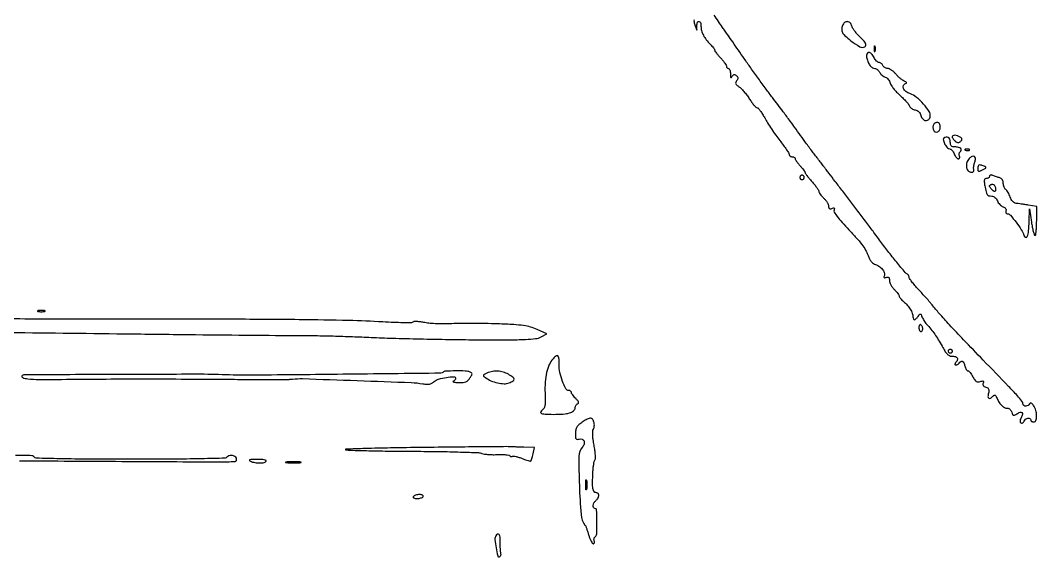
# Model space of a CAD drawing. Extents: x 0 to 2558, y 0 to 3412.
# Drawn here: x 2040 to 2558, y 2418 to 2692 of the extents above; entities that cross this region are included whole.
import ezdxf

# ---------------------------------------------------------------- set-up
doc = ezdxf.new("R2010")
doc.units = 0

msp = doc.modelspace()

# ---------------------------------------------------------------- linework, layer by layer
for points in [[(1286.775, 2242.902503, 0.000001), (1177.44536, 2242.627485, 0.134519)], [(1176.555032, 2242.380365, -0.000002), (1098.265318, 2241.934774, -0.000173)], [(1923.086218, 2244.376059, -0.000011), (1814.032813, 2244.041497, -0.000207)], [(2383.452666, 2692.693577, 0.034656), (2383.484797, 2691.745894, 0.033084), (2383.661165, 2690.714238, 0.036694), (2383.968426, 2689.751114), (2384.873227, 2687.5), (2384.936614, 2689.75, -0.072043), (2385.234829, 2691.466655, -0.359938), (2386.001111, 2691.951306, -0.303476), (2386.759292, 2691.291232, -0.066391), (2387, 2689.486431, 0.067297), (2387.304651, 2687.233204, 0.052168), (2388.207778, 2684.925469, 0.046278), (2389.696467, 2682.601666, 0.033277), (2391.75, 2680.301349, -0.016605), (2392.611908, 2679.398312, -0.021248), (2393.340422, 2678.509128, -0.019727), (2393.877224, 2677.731953, -0.140722), (2394.004627, 2677.297749, 0.148238), (2394.148699, 2676.832225, 0.012454), (2394.887786, 2675.795582, 0.015707), (2395.856967, 2674.586466, 0.011485), (2397.004627, 2673.304234, -0.015205), (2398.151658, 2672.003363, -0.019575), (2399.120109, 2670.737543, -0.017712), (2399.836944, 2669.639871, -0.136615), (2400, 2669.054234, 0.093772), (2400.076141, 2668.651812, 0.096551), (2400.29375, 2668.309681, 0.099082), (2400.618437, 2668.08068, 0.104567), (2401, 2668, -0.240619), (2401.384706, 2667.803487, -0.068254), (2401.710748, 2667.192187, -0.052525), (2401.936515, 2666.303296, -0.034565), (2402.015313, 2665.25, 0.011371), (2402.054379, 2663.870359, 0.151092), (2402.227142, 2663.398484, 0.465437), (2402.506621, 2663.384868, 0.04615), (2402.973672, 2663.991641, -0.045488), (2403.50004, 2664.677347, -0.174117), (2403.970129, 2664.922331, -0.18188), (2404.475258, 2664.807153, -0.050389), (2405.115978, 2664.284022, -0.056563), (2405.639183, 2663.626859, -0.138412), (2405.811043, 2663.038757, -0.129515), (2405.654622, 2662.421942, -0.046726), (2405.140132, 2661.668849, 0.079591), (2404.676592, 2660.884697, 0.192574), (2404.680203, 2660.223376, 0.125247), (2405.173688, 2659.553816, 0.02661), (2406.350587, 2658.689856, -0.052368), (2407.463297, 2657.781404, -0.017797), (2408.881954, 2656.245962, -0.017474), (2410.339594, 2654.426191, -0.019239), (2411.618073, 2652.565177, 0.015907), (2412.80148, 2650.81772, 0.02232), (2413.973936, 2649.343021, 0.019605), (2415.015115, 2648.237757, 0.196056), (2415.591071, 2648.001788, -0.217297), (2416.158383, 2647.741895, -0.018419), (2417.188812, 2646.458338, -0.021778), (2418.339924, 2644.761445, -0.01505), (2419.498048, 2642.75, 0.016362), (2420.919179, 2640.296674, 0.007661), (2422.90942, 2637.212556, 0.007581), (2425.096762, 2634.039629, 0.010546), (2427.156977, 2631.271467, -0.007393), (2429.012445, 2628.810947, -0.010601), (2430.577362, 2626.572509, -0.006738), (2431.813881, 2624.666317, -0.141425), (2432, 2624.021467, 0.145253), (2432.1156, 2623.631935, 0.099318), (2432.440625, 2623.300056, 0.083439), (2432.926594, 2623.076384, 0.066312), (2433.5, 2623, -0.061357), (2434.07358, 2622.929347, -0.07985), (2434.559375, 2622.721385, -0.097607), (2434.884572, 2622.413264, -0.155679), (2435, 2622.051522, 0.132072), (2435.140024, 2621.530662, 0.018953), (2435.734375, 2620.589256, 0.020427), (2436.542731, 2619.50784, 0.016167), (2437.5, 2618.405499, -0.011529), (2438.457577, 2617.323246, -0.015756), (2439.265625, 2616.302863, -0.012518), (2439.881037, 2615.428394, -0.148121), (2440, 2615.03563, 0.156477), (2440.133899, 2614.618251, 0.007257), (2441.027895, 2613.405878, 0.011437), (2442.158542, 2611.986847, 0.007907), (2443.499218, 2610.431653, -0.012571), (2444.839437, 2608.847347, -0.01674), (2445.97077, 2607.33894, -0.014035), (2446.822825, 2606.043999, -0.139182), (2446.999218, 2605.424314, 0.132909), (2447.151129, 2604.864536, 0.025383), (2447.734145, 2603.974701, 0.025455), (2448.542844, 2602.978072, 0.021012), (2449.5, 2602, -0.034339), (2450.456683, 2600.968856, -0.034104), (2451.265625, 2599.814205, -0.036149), (2451.828035, 2598.708879, -0.099933), (2452, 2597.857071, 0.059833), (2452.094524, 2597.070002, 0.18426), (2452.393703, 2596.635942, 0.184464), (2452.905699, 2596.511702, 0.059981), (2453.673609, 2596.704994, -0.034336), (2454.448244, 2596.942719, -0.226564), (2454.833361, 2596.858018, -0.27798), (2454.960587, 2596.526498, -0.047679), (2454.772181, 2595.848696, 0.237553), (2454.877269, 2594.80187, 0.020769), (2456.448818, 2592.543939, 0.020407), (2458.88197, 2589.598176, 0.00849), (2462.391711, 2585.816899, -0.010497), (2466.070026, 2581.821968, -0.019125), (2468.875099, 2578.387888, -0.023234), (2470.865977, 2575.479183, -0.058813), (2471.947084, 2573.160338, 0.031409), (2472.64071, 2571.431613, 0.043197), (2473.487733, 2569.988321, 0.050527), (2474.409254, 2568.933427, 0.111579), (2475.32707, 2568.396192, -0.064469), (2477.546187, 2567.362051, -0.070644), (2479.352551, 2565.822245, -0.084924), (2480.401392, 2564.128301, -0.190082), (2480.415198, 2562.639606, 0.034826), (2480.174475, 2561.852457, 0.249393), (2480.273974, 2561.480906, 0.264413), (2480.630404, 2561.369346, 0.038205), (2481.388659, 2561.595648, -0.073915), (2482.141139, 2561.763006, -0.211088), (2482.634665, 2561.585767, -0.16254), (2482.91791, 2561.051761, -0.041379), (2483, 2560.061534, 0.086853), (2483.175419, 2559.059288, 0.036651), (2483.734375, 2557.806996, 0.03485), (2484.543313, 2556.524581, 0.038262), (2485.5, 2555.409091, -0.016297), (2486.457313, 2554.387255, -0.020917), (2487.265625, 2553.384389, -0.019297), (2487.861366, 2552.509799, -0.140765), (2488, 2552.027126, 0.146107), (2488.135697, 2551.572661, 0.026732), (2488.660937, 2550.857958, 0.02673), (2489.388564, 2550.062146, 0.021497), (2490.25, 2549.285486, -0.042499), (2492.080404, 2547.490417, -0.040422), (2493.61512, 2545.382843, -0.043156), (2494.664344, 2543.277504, -0.094298), (2495, 2541.513569, 0.079458), (2495.176429, 2540.410376, 0.349643), (2495.690093, 2540.073166, 0.181306), (2496.483027, 2540.456698, 0.031707), (2497.568337, 2541.75, -0.014773), (2498.386057, 2542.794255, -0.255352), (2498.775166, 2542.948275, -0.264497), (2499.105795, 2542.70197, -0.015684), (2499.588685, 2541.5, 0.033365), (2499.98315, 2540.610364, 0.018744), (2500.572356, 2539.58496, 0.018639), (2501.247839, 2538.589717, 0.028814), (2501.910105, 2537.789224, -0.015553), (2504.142865, 2535.231609, -0.018901), (2506.064858, 2532.696967, -0.017712), (2507.885595, 2529.890866, -0.011199), (2509.816953, 2526.5, 0.018473), (2511.203225, 2524.146406, 0.050528), (2512.400987, 2522.635198, 0.075795), (2513.535935, 2521.775409, 0.121414), (2514.705887, 2521.469964, -0.04664), (2516.570025, 2521.269846, -0.178035), (2517.548975, 2520.666233, -0.255204), (2517.704503, 2519.738772, -0.090024), (2517.020056, 2518.524166, 0.030483), (2516.548584, 2517.879936, 0.110288), (2516.374856, 2517.405689, 0.256649), (2516.485592, 2517.121034, 0.176123), (2516.818538, 2517, 0.080924), (2517.271073, 2517.073724, 0.053435), (2517.751132, 2517.29375, 0.052403), (2518.184778, 2517.617454, 0.067923), (2518.5, 2518, -0.108626), (2519.300575, 2518.825653, -0.271454), (2520.108589, 2518.869556, -0.167186), (2520.846776, 2518.09852, -0.04664), (2521.410644, 2516.5, 0.033805), (2521.720926, 2515.542867, 0.045863), (2522.134398, 2514.734375, 0.054082), (2522.582796, 2514.171242, 0.200182), (2522.993372, 2514, -0.18999), (2523.459125, 2513.816396, -0.031731), (2524.131472, 2513.103802, -0.030916), (2524.852309, 2512.117423, -0.023012), (2525.526314, 2510.949115, 0.027828), (2526.420722, 2509.432674, 0.102084), (2527.210003, 2508.653739, 0.143904), (2528.084366, 2508.3933, 0.077902), (2529.203266, 2508.564514, -0.023556), (2530.245722, 2508.842084, -0.183025), (2530.73497, 2508.768682, -0.308584), (2530.904261, 2508.428024, -0.05731), (2530.720468, 2507.713935, 0.102169), (2530.60952, 2507.03837, 0.140562), (2530.802123, 2506.457463, 0.118558), (2531.308861, 2505.999079, 0.060962), (2532.109125, 2505.681714, -0.065751), (2533.055336, 2505.295983, -0.163692), (2533.546263, 2504.745071, -0.128711), (2533.669773, 2503.91302, -0.034327), (2533.43152, 2502.583178, 0.051271), (2533.18897, 2500.903993, 0.273212), (2533.609639, 2500.119866, 0.285901), (2534.477389, 2500.130245, 0.054176), (2535.767217, 2501.167217, -0.061378), (2536.370209, 2501.63791, -0.235456), (2536.831105, 2501.673796, -0.177965), (2537.226666, 2501.314767, -0.034634), (2537.619217, 2500.417217, 0.05349), (2538.616672, 2498.351967, 0.057254), (2540.010755, 2496.59663, 0.064415), (2541.566394, 2495.39782, 0.132751), (2543.038356, 2495, -0.109037), (2543.739236, 2494.845318, -0.075818), (2544.41708, 2494.395597, -0.07099), (2544.969558, 2493.728825, -0.073735), (2545.304797, 2492.942457, 0.035044), (2545.67593, 2491.844043, 0.22298), (2546.100844, 2491.459072, 0.190937), (2546.71442, 2491.50826, 0.025235), (2547.87595, 2492.154602, -0.055687), (2549.509294, 2492.937538, -0.275429), (2550.467827, 2492.741434, -0.280827), (2550.738939, 2491.812311, -0.057001), (2550.078316, 2490.146335, 0.03485), (2549.661819, 2489.217986, 0.081213), (2549.518335, 2488.471847, 0.11949), (2549.639572, 2487.902875, 0.143327), (2550.004358, 2487.497306, 0.14852), (2550.436009, 2487.383083, 0.123632), (2550.893735, 2487.5158, 0.099897), (2551.309212, 2487.885646, 0.069586), (2551.614052, 2488.436618, -0.137363), (2552.36226, 2489.442748, -0.123999), (2553.553692, 2489.962872, -0.17872), (2554.565371, 2489.769535, -0.262882), (2555, 2489, 0.148195), (2555.115568, 2488.618646, 0.098894), (2555.440625, 2488.29375, 0.082425), (2555.926543, 2488.074694, 0.064853), (2556.5, 2488, 0.15732), (2557.160597, 2488.213124, 0.131328), (2557.629367, 2488.786366, 0.080073), (2557.898357, 2489.779491, 0.02863), (2557.968197, 2491.25, 0.072093), (2557.563356, 2493.862822, 0.062794), (2556.425828, 2496.389134, 0.127974), (2555.196302, 2497.57596, 0.460228), (2554.301915, 2497.25, -0.164516), (2553.585978, 2496.373241, -0.136978), (2552.426439, 2496.030174, -0.167716), (2551.415711, 2496.361693, -0.234543), (2551, 2497.199158, 0.169057), (2550.517969, 2498.584056, 0.016923), (2548.216521, 2501.295795, 0.007697), (2543.683717, 2506.13249, 0.000538), (2530.736043, 2519.5, -0.001717), (2520.756374, 2529.852024, -0.004362), (2513.602093, 2537.456155, -0.005853), (2508.373953, 2543.245593, -0.014673), (2504.736591, 2547.621894, 0.011401), (2503.559858, 2549.056674, 0.003761), (2501.767429, 2551.11179, 0.003744), (2499.744646, 2553.361928, 0.004237), (2497.76955, 2555.489706, -0.010602), (2495.956106, 2557.4939, -0.014683), (2494.422927, 2559.370934, -0.011166), (2493.242877, 2560.978536, -0.149633), (2493.01955, 2561.666667, 0.058462), (2492.956278, 2562.137628, 0.055979), (2492.78543, 2562.588542, 0.060535), (2492.53854, 2562.953367, 0.109613), (2492.25, 2563.166667, -0.114054), (2491.055409, 2564.066068, -0.0029), (2486.713858, 2569.299502, -0.006726), (2482.166791, 2575.000538, -0.007808), (2478, 2580.548193, 0.003236), (2475.602041, 2583.802382, 0.00091), (2471.817054, 2588.85068, 0.000917), (2467.517142, 2594.54233, 0.000966), (2463.270823, 2600.119239, -0.000202), (2459.189481, 2605.462511, -0.000249), (2455.386526, 2610.450651, -0.000205), (2452.194355, 2614.645561, -0.001823), (2450.79504, 2616.5, 0.002524), (2449.687474, 2617.963531, 0.001033), (2448.169017, 2619.940625, 0.001022), (2446.52936, 2622.057468, 0.001307), (2445.010193, 2624, -0.003886), (2443.438414, 2626.031313, -0.002453), (2441.63418, 2628.425143, -0.002463), (2439.883704, 2630.795782, -0.004529), (2438.485976, 2632.745168, 0.002747), (2435.451668, 2637.009078, 0.003135), (2432.500361, 2641.05476, 0.002322), (2428.85321, 2645.941396, 0.00075), (2423.406722, 2653.146098, -0.003595), (2420.166389, 2657.483546, -0.001975), (2416.259448, 2662.836666, -0.001969), (2412.337491, 2668.300353, -0.00315), (2409.036351, 2673, 0.000225), (2406.069589, 2677.276589, 0.000242), (2403.172973, 2681.44375, 0.000228), (2400.684164, 2685.017046, 0.001165), (2399.29481, 2687, -0.00252), (2397.995282, 2688.86549, -0.000689), (2395.963876, 2691.821875, -0.000696), (2393.669773, 2695.180471, -0.000726)], [(1964.494543, 2534.398138, -0.000107), (2089.5, 2532.930932, 0.000241), (2122.167076, 2532.556296, 0.000328), (2151.64375, 2532.251771, 0.000216), (2176.401825, 2532.022898, 0.003717), (2184.5, 2532.011737, -0.006305), (2190.624371, 2531.971599, -0.002104), (2199.584375, 2531.762153, -0.002093), (2209.505769, 2531.44689, -0.002386), (2219, 2531.060028, 0.003947), (2229.776978, 2530.654601, 0.001803), (2243.856763, 2530.287004, 0.001785), (2258.692406, 2530.006166, 0.002458), (2272.023025, 2529.866958, 0.001596), (2289.026409, 2529.827274, 0.010302), (2297.608512, 2530.011495, 0.01849), (2302.771639, 2530.420448, 0.093165), (2305.523025, 2531.277013), (2308.5, 2532.855749), (2303.5, 2535.105862, 0.037459), (2300.206203, 2536.30069, 0.033389), (2296.642019, 2537.046791, 0.020612), (2291.713109, 2537.533282, 0.004816), (2283.415779, 2537.927987, 0.004676), (2277.030928, 2538.110336, 0.004031), (2270.31971, 2538.185096, 0.00406), (2264.231129, 2538.154393, 0.011723), (2260.015514, 2538, -0.014158), (2256.440888, 2537.886513, -0.011215), (2252.575503, 2537.959992, -0.011376), (2248.990573, 2538.190419, -0.027584), (2246.365666, 2538.565931, 0.016177), (2244.264074, 2538.915648, 0.022456), (2242.362638, 2539.082716, 0.019948), (2240.821673, 2539.087096, 0.189301), (2240.22836, 2538.82836, -0.19622), (2239.516419, 2538.529133, -0.003716), (2235.412549, 2538.517104, -0.00845), (2230.563476, 2538.620899, -0.005484), (2224.96243, 2538.897084, 0.009222), (2207.517471, 2539.626603, 0.003216), (2182.385803, 2540.051837, 0.002115), (2145.87626, 2540.280234, 0.000579), (2088.297644, 2540.330209, -0.000653), (2050.138618, 2540.369033, -0.003848), (2030.126312, 2540.569565, -0.001649)], [(2039.800047, 2468.255053, 0.00006), (2092.051201, 2467.940914, 0.000238), (2141.691579, 2467.672061, 0.017844), (2149.718615, 2467.918929, 0.140122), (2150.136382, 2468.068997, 0.141238), (2150.410179, 2468.41681, 0.114752), (2150.490323, 2468.920609, 0.074051), (2150.361626, 2469.5, 0.173112), (2149.518612, 2470.48231, 0.10444), (2148.041393, 2470.9565, 0.105079), (2146.506029, 2470.791735, 0.177048), (2145.5, 2470, -0.253601), (2144.673649, 2469.526323, -0.000839), (2132.541642, 2469.258361, -0.003662), (2117.387085, 2469.060116, -0.001439), (2096.5, 2469, -0.001439), (2075.612915, 2469.060116, -0.003662), (2060.458358, 2469.258361, -0.000839), (2048.326351, 2469.526323, -0.253601), (2047.5, 2470, 0.238419), (2046.202187, 2470.794131, 0.018615), (2042.019885, 2470.977425, 0.018529), (2037.835131, 2470.849822, 0.241985)]]:
    msp.add_lwpolyline(points, format="xyb")
for points in [[(2459.109699, 2689.824241, 0.073408), (2458.677765, 2687.852729, 0.144501), (2459.021563, 2686.299921, 0.084419), (2460.332214, 2684.656911, 0.014582), (2463.387505, 2682.084255, 0.037566), (2467.858455, 2679.054354, 0.264529), (2470.388955, 2679.046043, 0.447052), (2470.782806, 2680.84038, 0.047519), (2467.6054, 2684.465366, -0.021928), (2466.279097, 2685.830933, -0.023029), (2465.100192, 2687.286054, -0.023456), (2464.204918, 2688.629085, -0.087927), (2463.843917, 2689.571959, 0.138292), (2463.056643, 2691.140827, 0.196892), (2461.663586, 2691.800143, 0.189056), (2460.163633, 2691.302303, 0.129313)], [(2475.157895, 2678, 0.017491), (2475.189089, 2677.10856, 0.078554), (2475.306058, 2676.601562, 0.447206), (2475.474999, 2676.540618, 0.174857), (2475.662281, 2676.75, 0.057986), (2475.818615, 2677.320008, 0.037979), (2475.87034, 2678, 0.037979), (2475.818615, 2678.679992, 0.057986), (2475.662281, 2679.25, 0.174857), (2475.474999, 2679.459382, 0.447206), (2475.306058, 2679.398438, 0.078554), (2475.189089, 2678.89144, 0.017491)], [(2471.471986, 2673.255594, 0.036853), (2472.211567, 2671.020678, 0.067868), (2473.17608, 2669.3699, 0.090303), (2474.317761, 2668.355623, 0.137419), (2475.587261, 2668, -0.116704), (2476.17645, 2667.860579, -0.054542), (2476.839084, 2667.432394, -0.049812), (2477.468628, 2666.806856, -0.049453), (2477.963755, 2666.067725, 0.053892), (2478.499087, 2665.283678, 0.03792), (2479.252713, 2664.525759, 0.038365), (2480.095802, 2663.903603, 0.063013), (2480.899525, 2663.53189, -0.088417), (2481.671315, 2663.126445, -0.053321), (2482.417782, 2662.407498, -0.051274), (2483.028451, 2661.505582, -0.061782), (2483.397662, 2660.551726, 0.083373), (2483.907875, 2659.385061, 0.02268), (2485.08791, 2657.745966, 0.022286), (2486.616702, 2655.981269, 0.021504), (2488.314075, 2654.337561, -0.013196), (2490.013527, 2652.745682, -0.01515), (2491.547689, 2651.136005, -0.014347), (2492.760621, 2649.702938, -0.079597), (2493.25585, 2648.827564, 0.096), (2493.660738, 2648.1633, 0.056797), (2494.361891, 2647.550184, 0.053925), (2495.233405, 2647.077131, 0.06164), (2496.147857, 2646.827564, -0.076156), (2497.150874, 2646.522428, -0.083446), (2497.981606, 2645.937043, -0.079361), (2498.605698, 2645.084766, -0.060923), (2499.00409, 2644, 0.130571), (2499.936932, 2642.250872, 0.182467), (2501.509567, 2641.471289, 0.218495), (2502.995201, 2641.981777, 0.168392), (2503.789861, 2643.523433, 0.181899), (2503.226039, 2646.073754, 0.037192), (2500.375614, 2649.809395, 0.039428), (2496.786628, 2653.260677, 0.085218), (2493.467387, 2655.147953, -0.073048), (2491.33102, 2656.295197, -0.132196), (2490.107998, 2657.841213, -0.216792), (2490.137672, 2659.283841, -0.193817), (2491.25, 2660.300242, 0.117372), (2491.629813, 2660.555183, 0.326947), (2491.664278, 2660.856232, 0.138775), (2491.31498, 2661.199716, 0.028046), (2490.521698, 2661.578172, -0.055468), (2489.598899, 2662.082161, -0.021034), (2488.431098, 2662.975043, -0.020527), (2487.231774, 2664.061102, -0.023596), (2486.182804, 2665.194597, 0.034169), (2485.146354, 2666.268145, 0.035483), (2483.985677, 2667.175913, 0.03791), (2482.873893, 2667.808075, 0.110757), (2482.018095, 2668, -0.076071), (2481.285387, 2668.112124, -0.064771), (2480.574853, 2668.440625, -0.066817), (2479.99311, 2668.926514, -0.09405), (2479.638374, 2669.5, 0.073075), (2479.315885, 2670.073437, 0.064097), (2478.82916, 2670.559375, 0.066866), (2478.258981, 2670.888142, 0.097685), (2477.6919, 2671, -0.142795), (2477.085023, 2671.176925, -0.05407), (2476.389119, 2671.734375, -0.047916), (2475.719131, 2672.543469, -0.04211), (2475.181954, 2673.5, 0.078838), (2473.86563, 2675.487922, 0.22739), (2472.371588, 2676.087075, 0.339939), (2471.420467, 2675.250938, 0.110492)], [(2506.143248, 2640.088532, 0.181155), (2505.294409, 2638.992098, 0.121839), (2505.201791, 2637.394056, 0.131888), (2505.857818, 2636.024992, 0.218816), (2507, 2635.5, 0.216687), (2508.05846, 2635.981309, 0.10858), (2508.779096, 2637.297511, 0.100903), (2508.911284, 2638.877051, 0.16851), (2508.335421, 2640.064579, 0.116663), (2507.909005, 2640.327851, 0.077635), (2507.339963, 2640.423123, 0.071169), (2506.719268, 2640.341235, 0.070191)], [(2510.733564, 2632.40023, 0.276342), (2510.460268, 2631.312565, 0.051838), (2511.287282, 2629.33801, 0.051372), (2512.529158, 2627.533907, 0.219756), (2513.685266, 2627, -0.148084), (2514.276591, 2626.820942, -0.059017), (2514.927966, 2626.265625, -0.05153), (2515.535417, 2625.45648, -0.044449), (2516, 2624.5, 0.036938), (2516.447137, 2623.543188, 0.045901), (2517.003738, 2622.734375, 0.052685), (2517.581237, 2622.173222, 0.167997), (2518.082238, 2622, 0.150097), (2518.466924, 2622.118143, 0.152521), (2518.716055, 2622.431218, 0.116231), (2518.782072, 2622.906506, 0.068356), (2518.650663, 2623.467975, -0.06786), (2518.508172, 2624.07409, -0.072801), (2518.538534, 2624.681312, -0.08122), (2518.730973, 2625.196646, -0.125083), (2519.059986, 2625.537073, 0.2089), (2519.596398, 2626.312221, 0.257891), (2519.331256, 2627.136206, 0.126792), (2518.150568, 2627.784992, 0.062637), (2516.440983, 2628, -0.048088), (2515.212541, 2628.11842, -0.152449), (2514.494098, 2628.506044, -0.149127), (2514.114563, 2629.239747, -0.045359), (2514, 2630.5, 0.09775), (2513.715296, 2631.94237, 0.16501), (2512.913715, 2632.862157, 0.195034), (2511.825336, 2633.017372, 0.13629)], [(2515, 2633.122445, 0.119946), (2515.103172, 2632.698558, 0.035796), (2515.453075, 2632.126653, 0.033633), (2515.952098, 2631.519388, 0.030751), (2516.542382, 2630.964826, 0.040674), (2517.365673, 2630.38767, 0.125821), (2518.013235, 2630.201608, 0.144465), (2518.616083, 2630.360354, 0.060316), (2519.284022, 2630.884022, 0.050389), (2519.807153, 2631.524742, 0.18188), (2519.922331, 2632.029871, 0.174117), (2519.677347, 2632.49996, 0.045488), (2518.991641, 2633.026328, 0.054209), (2517.608899, 2633.70361, 0.080945), (2516.288663, 2633.951517, 0.129885), (2515.363967, 2633.730858, 0.27628)], [(2521.8125, 2626.316886, 0.051402), (2522.359369, 2626.160852, 0.05415), (2522.916927, 2626.123424, 0.060344), (2523.402231, 2626.202593, 0.126455), (2523.729167, 2626.395833, 0.296942), (2523.77538, 2626.614691, 0.208169), (2523.592839, 2626.799335, 0.077125), (2523.112848, 2626.910055, 0.028489), (2522.416667, 2626.921053, 0.018894), (2521.670344, 2626.862007, 0.168741), (2521.37858, 2626.720685, 0.470617), (2521.395823, 2626.538436, 0.054073)], [(2523.596014, 2622.106094, 0.104857), (2522.46096, 2620.15374, 0.106098), (2522.222418, 2617.91728, 0.128137), (2522.912859, 2616.083144, 0.194255), (2524.327819, 2615.171905, 0.060895), (2525.152376, 2615.116761, 0.175785), (2525.671156, 2615.33786, 0.176611), (2525.926025, 2615.83925, 0.061564), (2525.924132, 2616.661689, -0.04349), (2525.892066, 2617.497407, -0.025528), (2525.991656, 2618.493804, -0.025395), (2526.194575, 2619.487469, -0.039077), (2526.479095, 2620.317217, 0.099128), (2526.848821, 2622.044761, 0.262995), (2526.263312, 2623.113691, 0.256768), (2525.028852, 2623.17876, 0.096603)], [(2528, 2617.094085, 0.044752), (2528.090634, 2616.083477, 0.280892), (2528.420319, 2615.712519, 0.169226), (2529.045701, 2615.736739, 0.016542), (2530.454371, 2616.344085, 0.011834), (2531.817323, 2617.025845, 0.175632), (2532.169886, 2617.415397, 0.372684), (2532.052072, 2617.764359, 0.038079), (2531.204371, 2618.179715, 0.019084), (2529.422156, 2618.812787, 0.158767), (2528.576198, 2618.802843, 0.262748), (2528.131669, 2618.306373, 0.054147)], [(2437.552786, 2613.08541, 0.099038), (2437.401684, 2612.679226, 0.097945), (2437.417584, 2612.244476, 0.097945), (2437.597789, 2611.848514, 0.099038), (2437.91459, 2611.552786, 0.099038), (2438.320774, 2611.401684, 0.097945), (2438.755524, 2611.417584, 0.097945), (2439.151486, 2611.597789, 0.099038), (2439.447214, 2611.91459, 0.099038), (2439.598316, 2612.320774, 0.097945), (2439.582416, 2612.755524, 0.097945), (2439.402211, 2613.151486, 0.099038), (2439.08541, 2613.447214, 0.099038), (2438.679226, 2613.598316, 0.097945), (2438.244476, 2613.582416, 0.097945), (2437.848514, 2613.402211, 0.099038)], [(2534, 2613.106989, -0.138389), (2533.88088, 2612.684852, -0.100112), (2533.546064, 2612.325178, -0.085799), (2533.045287, 2612.083005, -0.069928), (2532.454687, 2612, 0.141569), (2531.735537, 2611.792217, 0.197674), (2531.352111, 2611.252795, 0.086507), (2531.294409, 2610.205561, 0.015246), (2531.586026, 2608.25, 0.010658), (2532.220949, 2605.115157, 0.091896), (2532.780222, 2603.808511, 0.179969), (2533.621133, 2603.199289, 0.067814), (2535.083768, 2603, -0.100159), (2535.935998, 2602.827553, -0.074576), (2536.757094, 2602.326189, -0.067977), (2537.460568, 2601.552647, -0.059803), (2537.967467, 2600.585569, 0.055943), (2538.466884, 2599.614672, 0.044352), (2539.205117, 2598.693329, 0.04577), (2540.056326, 2597.954007, 0.079256), (2540.891687, 2597.534377, -0.061196), (2541.678211, 2597.17407, -0.103204), (2542.203332, 2596.677472, -0.125432), (2542.424621, 2596.086105, -0.11929), (2542.341982, 2595.448808, 0.083544), (2542.227311, 2594.882262, 0.130876), (2542.338683, 2594.400685, 0.146277), (2542.66106, 2594.073525, 0.11467), (2543.143011, 2593.938102, -0.205111), (2544.63811, 2593.215533, -0.015967), (2547.50604, 2589.698341, -0.02219), (2550.152278, 2585.894038, -0.064102), (2551.503509, 2582.988946, 0.209825), (2552.356722, 2582.018067, 0.436971), (2553.189749, 2582.358315, 0.066483), (2553.850917, 2585.229574, 0.017012), (2554.135263, 2590), (2554.301152, 2596.5), (2555.308238, 2589.75, 0.011447), (2555.75506, 2587.162489, 0.018386), (2556.266929, 2584.982812, 0.012788), (2556.783475, 2583.270602, 0.323699), (2557.157662, 2583, 0.367637), (2557.49199, 2583.284241, 0.011943), (2557.752563, 2585.164447, 0.017729), (2557.939374, 2587.543283, 0.010729), (2558, 2590.368331), (2558, 2597.736662), (2553.75, 2598.412598, 0.002195), (2551.977919, 2598.686465, 0.002068), (2550.167906, 2598.950412, 0.002055), (2548.562051, 2599.17108, 0.007181), (2547.523722, 2599.294267, -0.108107), (2546.642099, 2599.585553, -0.071695), (2545.808832, 2600.256121, -0.061357), (2545.08712, 2601.25126, -0.045046), (2544.537129, 2602.5, 0.026728), (2544.057405, 2603.707078, 0.026884), (2543.452467, 2604.853659, 0.027896), (2542.817899, 2605.791195, 0.089159), (2542.263406, 2606.29969, -0.105801), (2541.779006, 2606.774237, -0.050439), (2541.371126, 2607.549989, -0.046838), (2541.093622, 2608.481066, -0.049053), (2541, 2609.433059, 0.064479), (2540.874973, 2610.398551, 0.073929), (2540.508624, 2611.252758, 0.081087), (2539.946235, 2611.901054, 0.103982), (2539.25, 2612.269915, -0.008968), (2538.453518, 2612.514475, -0.005119), (2537.5, 2612.836914, -0.005111), (2536.546866, 2613.181108, -0.008443), (2535.75, 2613.493535, 0.045841), (2535.038066, 2613.712919, 0.106574), (2534.482513, 2613.710115, 0.171529), (2534.135564, 2613.493973, 0.170087)], [(2537, 2606.877555, -0.02153), (2536.95142, 2605.749908, -0.243483), (2536.719951, 2605.38379, -0.285199), (2536.317973, 2605.394365, -0.027702), (2535.5, 2606, -0.031583), (2534.925951, 2606.54111, -0.034151), (2534.440625, 2607.136985, -0.036411), (2534.100931, 2607.700558, -0.117955), (2534, 2608.122445, -0.167044), (2534.115056, 2608.457225, -0.095133), (2534.440625, 2608.742218, -0.075975), (2534.926247, 2608.93488, -0.056567), (2535.5, 2609, -0.132926), (2536.088601, 2608.840705, -0.107148), (2536.573317, 2608.396259, -0.089651), (2536.891732, 2607.713548, -0.064485)], [(2049.25, 2544.310674, 0.039571), (2050.047266, 2544.168469, 0.024357), (2051, 2544.122029, 0.024357), (2051.952734, 2544.168469, 0.039571), (2052.75, 2544.310674, 0.161593), (2053.00914, 2544.478988, 0.542911), (2052.957813, 2544.633659, 0.052887), (2052.251983, 2544.740287, 0.011065), (2051, 2544.767997, 0.011065), (2049.748017, 2544.740287, 0.052887), (2049.042187, 2544.633659, 0.542911), (2048.99086, 2544.478988, 0.161593)], [(2498, 2536.059017, 0.0466), (2498.073608, 2535.270941, 0.066561), (2498.29375, 2534.604836, 0.086673), (2498.618015, 2534.155423, 0.195654), (2499, 2534, 0.142666), (2499.38134, 2534.111069, 0.09965), (2499.70625, 2534.423289, 0.08433), (2499.925146, 2534.890182, 0.067639), (2500, 2535.440983, 0.061875), (2499.925833, 2536.038022, 0.051278), (2499.70625, 2536.640225, 0.053305), (2499.382836, 2537.157656, 0.08825), (2499, 2537.5, 0.202618), (2498.621877, 2537.558599, 0.181468), (2498.29375, 2537.33165, 0.104212), (2498.071541, 2536.804599, 0.047867)], [(2311.681318, 2520.200354, 0.077733), (2309.718272, 2517.206786, 0.048549), (2308.363693, 2513.229213, 0.041245), (2307.636314, 2508.376069, 0.027286), (2307.569941, 2502.736675, -0.007768), (2307.683622, 2498.566337, -0.04204), (2307.520121, 2496.30925, -0.086442), (2307.057682, 2494.953848, -0.140753), (2306.208003, 2494.096528, 0.180077), (2305.377125, 2493.118553, 0.425219), (2305.755488, 2492.347506, 0.070216), (2308.215813, 2491.924439, 0.011328), (2313.090279, 2491.888204, 0.01931), (2317.748785, 2492.139238, 0.065227), (2320.71554, 2492.811134, 0.120963), (2322.381478, 2493.935625, 0.186182), (2323, 2495.539111, -0.087715), (2323.093513, 2496.068062, -0.067559), (2323.367188, 2496.58754, -0.067034), (2323.772186, 2497.0191, -0.083298), (2324.25, 2497.290814, 0.199221), (2324.633585, 2497.643981, 0.202109), (2324.651482, 2498.162208, 0.087539), (2324.208616, 2498.902774, 0.02278), (2323.25, 2499.913102, -0.020406), (2322.388597, 2500.812387, -0.024801), (2321.660937, 2501.724305, -0.024562), (2321.13543, 2502.535607, -0.132179), (2321, 2503.038955, 0.130612), (2320.902601, 2503.405452, 0.100652), (2320.628671, 2503.717693, 0.088447), (2320.218898, 2503.927702, 0.074428), (2319.7359, 2504, -0.275292), (2318.181851, 2504.925796, -0.033845), (2316.470073, 2508.67225, -0.037553), (2315.153086, 2513.153396, -0.054549), (2314.734669, 2517.25, 0.014387), (2314.662559, 2520.593225, 0.190302), (2314.161507, 2521.696076, 0.379268), (2313.29909, 2521.733381, 0.038381)], [(2515, 2524, -0.099038), (2514.923658, 2523.618362, -0.097945), (2514.70625, 2523.29375, -0.097945), (2514.381638, 2523.076342, -0.099038), (2514, 2523, -0.099038), (2513.618362, 2523.076342, -0.097945), (2513.29375, 2523.29375, -0.097945), (2513.076342, 2523.618362, -0.099038), (2513, 2524, -0.099038), (2513.076342, 2524.381638, -0.097945), (2513.29375, 2524.70625, -0.097945), (2513.618362, 2524.923658, -0.099038), (2514, 2525, -0.099038), (2514.381638, 2524.923658, -0.097945), (2514.70625, 2524.70625, -0.097945), (2514.923658, 2524.381638, -0.099038)], [(2255.583393, 2513.25, -0.195941), (2254.553784, 2512.816558, -0.000051), (2204.651139, 2512.248834, -0.000664), (2159.90814, 2511.803826, -0.010996), (2145, 2512.003231, 0.009119), (2130.252874, 2512.255851, 0.000633), (2088.727417, 2512.157182, 0.000041), (2042.152316, 2511.98369, 0.197923), (2041.292141, 2511.625474, 0.535237), (2041.49899, 2510.591672, 0.073688), (2044.076022, 2509.951924, 0.022948), (2049.881562, 2509.65947, 0.003604), (2061.333515, 2509.691116, -0.001159), (2081.496849, 2509.845427, -0.001245), (2101.185209, 2509.901435, -0.001148), (2122.215123, 2509.86059, -0.000748), (2146.5, 2509.721317, 0.001009), (2158.176865, 2509.660444, 0.00149), (2168.421875, 2509.658244, 0.000667), (2177.166014, 2509.694094, 0.02918), (2179, 2509.811217, -0.038864), (2184.105376, 2510.038201, -0.000673), (2211.923176, 2509.075217, -0.000774), (2239.466607, 2508.041921, -0.033057), (2245.294612, 2507.426927, 0.026998), (2247.238085, 2507.198022, 0.063549), (2248.692892, 2507.290773, 0.077435), (2249.896017, 2507.723356, 0.05903), (2251.038914, 2508.535217, -0.113226), (2253.35502, 2509.83097, -0.033859), (2257.331828, 2510.707278, -0.030294), (2261.114888, 2511.043437, -0.422455), (2262, 2510.182816, -0.107462), (2261.907351, 2509.756717, -0.065055), (2261.632812, 2509.316997, -0.060615), (2261.227943, 2508.93091, -0.06435), (2260.75, 2508.662281, 0.554496), (2260.715566, 2508.467179, 0.134148), (2261.081841, 2508.282867, 0.033342), (2262.126034, 2508.143327, 0.011775), (2263.63499, 2508.078947, 0.02561), (2265.811814, 2508.148888, 0.076079), (2267.259893, 2508.495888, 0.095145), (2268.351409, 2509.205997, 0.056124), (2269.347394, 2510.407438, 0.013598), (2270.227595, 2511.833956, 0.129359), (2270.415995, 2512.519056, 0.248508), (2270.174748, 2512.986923, 0.060365), (2269.380617, 2513.407438, 0.081852), (2266.93244, 2513.911532, 0.012785), (2261.981701, 2513.981633, 0.00853), (2256.914722, 2513.837337, 0.187116)], [(2278, 2512.867695, 0.01367), (2276.533454, 2512.230725, 0.200949), (2276.163217, 2511.822871, 0.299615), (2276.273948, 2511.37375, 0.027762), (2277.199395, 2510.607842, 0.058119), (2280.041796, 2508.981399, 0.045705), (2283.421148, 2507.890397, 0.04756), (2286.712102, 2507.473907, 0.099156), (2289.25, 2507.901266, 0.036006), (2291.347189, 2508.879557, 0.292912), (2291.824861, 2509.769818, 0.224287), (2291.255167, 2510.767833, 0.023354), (2288.912638, 2512.25, 0.05497), (2286.309652, 2513.37393, 0.060381), (2283.605722, 2513.85803, 0.05939), (2280.826209, 2513.685207, 0.050461)], [(2327, 2488.214402, 0.024422), (2324.867183, 2486.624067, 0.084402), (2323.744117, 2485.324955, 0.096823), (2323.195346, 2483.828081, 0.038271), (2323.015313, 2481.633369, 0.025087), (2323.082452, 2480.136452, 0.14804), (2323.376794, 2479.418203, 0.224868), (2323.944586, 2479.147042, 0.064826), (2324.935417, 2479.27286, -0.156388), (2326.470473, 2479.18914, -0.215242), (2327.431108, 2478.22202, -0.170182), (2327.464028, 2476.645982, -0.105214), (2326.52411, 2475.026642, 0.184659), (2324.827244, 2470.656391, 0.010097), (2325.052753, 2455.66242, 0.011704), (2325.922593, 2440.845824, 0.138418), (2327.917309, 2435.5, -0.05991), (2328.271192, 2434.871106, -0.009403), (2328.791627, 2433.545312, -0.010335), (2329.346089, 2431.950476, -0.008854), (2329.865059, 2430.25, 0.021755), (2330.408224, 2428.621898, 0.031827), (2331.036697, 2427.248437, 0.032834), (2331.661139, 2426.248929, 0.241204), (2332.14713, 2426, 0.160977), (2332.506687, 2426.11884, 0.151629), (2332.735117, 2426.431218, 0.110856), (2332.787405, 2426.90627, 0.063892), (2332.650663, 2427.467975, -0.066719), (2332.506898, 2428.073335, -0.072258), (2332.533742, 2428.678351, -0.081026), (2332.720854, 2429.190464, -0.126981), (2333.043674, 2429.526992, 0.24968), (2333.876841, 2430.955959, 0.010383), (2333.985198, 2437.060913, 0.0093), (2333.852886, 2443.180742, 0.402483), (2333, 2444, -0.269539), (2332.251753, 2444.434965, -0.161898), (2332.04502, 2445.472622, -0.102395), (2332.510043, 2446.837226, -0.086606), (2333.5, 2448, 0.048188), (2334.073942, 2448.578122, 0.041499), (2334.559375, 2449.28386, 0.04354), (2334.892217, 2450.004766, 0.086594), (2335, 2450.622445, 0.108083), (2334.885048, 2451.14801, 0.099644), (2334.559375, 2451.595343, 0.09558), (2334.072657, 2451.895288, 0.090674), (2333.5, 2452, -0.265115), (2332.529895, 2452.553265, -0.097725), (2331.986189, 2454.093474, -0.040411), (2331.799267, 2457.021967, -0.007231), (2331.971878, 2462.5, -0.013815), (2332.118418, 2464.487719, -0.017147), (2332.368918, 2466.325, -0.015573), (2332.676227, 2467.833712, -0.110921), (2333.000568, 2468.5, 0.1698), (2333.252596, 2469.218025, 0.015244), (2333.195826, 2471.154302, 0.018468), (2332.966414, 2473.518601, 0.013366), (2332.54367, 2476.131668, -0.013254), (2332.074544, 2479.027322, -0.0233), (2331.862599, 2481.442873, -0.026639), (2331.88581, 2483.323951, -0.111611), (2332.205009, 2484.401847, 0.114405), (2332.679579, 2486.037515, 0.080796), (2332.475083, 2487.947217, 0.094533), (2331.73717, 2489.450088, 0.247419), (2330.682612, 2489.947548, 0.07947), (2330.066749, 2489.820826, 0.019587), (2329.113017, 2489.4168, 0.019553), (2328.043894, 2488.861591, 0.018452)], [(2245, 2475, 0.001511), (2228.93648, 2474.762461, 0.002873), (2216.0125, 2474.457995, 0.001744), (2206.019901, 2474.130241, 0.896553), (2206, 2473.857004, 0.038408), (2208.481576, 2473.595704, 0.001452), (2217.808492, 2473.360363, 0.002609), (2228.85273, 2473.171438, 0.001833), (2241.284228, 2473.06924, -0.002641), (2253.637812, 2472.947719, -0.003943), (2264.435994, 2472.699278, -0.00172), (2273.645816, 2472.383002, -0.081569), (2275.46558, 2472.013087, 0.055306), (2276.756807, 2471.679497, 0.015979), (2278.807348, 2471.452259, 0.015861), (2281.150888, 2471.342753, 0.016294), (2283.475637, 2471.383704, -0.014521), (2285.664185, 2471.430018, -0.021069), (2287.593936, 2471.333425, -0.01747), (2289.135105, 2471.136512, -0.21712), (2289.613384, 2470.816541, 0.10094), (2289.879751, 2470.533338, 0.098372), (2290.238122, 2470.373854, 0.097485), (2290.633017, 2470.3627, 0.097168), (2291.003181, 2470.501966, -0.173709), (2291.564376, 2470.621339, -0.021258), (2292.820626, 2470.396754, -0.023139), (2294.339345, 2469.983484, -0.017166), (2295.97557, 2469.393098, 0.010054), (2297.57454, 2468.790324, 0.015675), (2298.976798, 2468.342616, 0.00987), (2300.136489, 2468.036645, 0.274147), (2300.424671, 2468.12482, 0.108537), (2300.589212, 2468.410538, 0.006853), (2300.870525, 2469.344479, 0.009825), (2301.171041, 2470.47774, 0.007129), (2301.46264, 2471.75), (2302.158911, 2475), (2296.829455, 2475.127623, -0.00125), (2294.642397, 2475.185466, -0.001289), (2292.478027, 2475.253705, -0.001244), (2290.602662, 2475.322343, -0.00551), (2289.5, 2475.377623, 0.017265), (2287.957354, 2475.418645, 0.000136), (2275.603125, 2475.317177, 0.000499), (2261.434352, 2475.182803, 0.000321)], [(2157.5, 2468, 0.057022), (2159.737918, 2467.327456, 0.044533), (2162.267642, 2467.101696, 0.044998), (2164.474673, 2467.300722, 0.21245), (2165.5, 2468, 0.432898), (2165.389446, 2468.409791, 0.073771), (2164.536339, 2468.714383, 0.038344), (2163.002585, 2468.897776, 0.013899), (2160.809017, 2468.929715, 0.006956), (2158.275823, 2468.860921, 0.058276), (2157.146769, 2468.68163, 0.51248), (2157.037326, 2468.381559, 0.142836)], [(2175.727696, 2467.278268, 0.02012), (2177.234338, 2467.152063, 0.010546), (2179.11537, 2467.110215, 0.010474), (2181.048239, 2467.148479, 0.015806), (2182.727696, 2467.270202, 0.062969), (2183.351289, 2467.416037, 0.78507), (2183.335636, 2467.550546, 0.026082), (2182.006031, 2467.645979, 0.004587), (2179.5, 2467.67186, 0.004873), (2176.985512, 2467.650253, 0.021409), (2175.504386, 2467.559569, 0.613017), (2175.45162, 2467.422293, 0.180442)], [(2328.705733, 2453.75, -0.142433), (2328.546986, 2453.439977, -0.611425), (2328.399666, 2453.482812, -0.039503), (2328.298431, 2454.38851, -0.008087), (2328.272364, 2456, -0.008087), (2328.298431, 2457.61149, -0.039503), (2328.399666, 2458.517188, -0.611425), (2328.546986, 2458.560023, -0.142433), (2328.705733, 2458.25, -0.029693), (2328.840649, 2457.225293, -0.017887), (2328.884498, 2456, -0.017887), (2328.840649, 2454.774707, -0.029693)], [(2240.5, 2450, 0.248314), (2240.474324, 2449.616153, 0.167127), (2240.780573, 2449.288197, 0.085479), (2241.446685, 2449.069023, 0.03685), (2242.381966, 2449, 0.036773), (2243.384237, 2449.073814, 0.040854), (2244.329138, 2449.29375, 0.044834), (2245.089929, 2449.615371, 0.132684), (2245.5, 2450, 0.248314), (2245.525676, 2450.383847, 0.167127), (2245.219427, 2450.711803, 0.085479), (2244.553315, 2450.930977, 0.03685), (2243.618034, 2451, 0.036773), (2242.615763, 2450.926186, 0.040854), (2241.670862, 2450.70625, 0.044834), (2240.910071, 2450.384629, 0.132684)], [(2282.520232, 2430.032736, 0.161582), (2282.063551, 2428.109872, 0.021326), (2282.613462, 2423.899076, 0.017973), (2283.477347, 2419.814924, 0.446984), (2284.383962, 2419.336321, 0.117365), (2284.777978, 2419.599354, 0.094164), (2285.049912, 2420.032388, 0.086732), (2285.158558, 2420.568544, 0.080374), (2285.083825, 2421.125, -0.049189), (2284.927606, 2421.913419, -0.009839), (2284.816283, 2423.344531, -0.010314), (2284.753636, 2425.022064, -0.009458), (2284.757462, 2426.75, 0.027689), (2284.669536, 2429.317352, 0.127843), (2284.172459, 2430.705307, 0.386594), (2283.417636, 2430.885864, 0.129269)]]:
    msp.add_lwpolyline(points, format="xyb", close=True)

doc.saveas('drawing.dxf')
